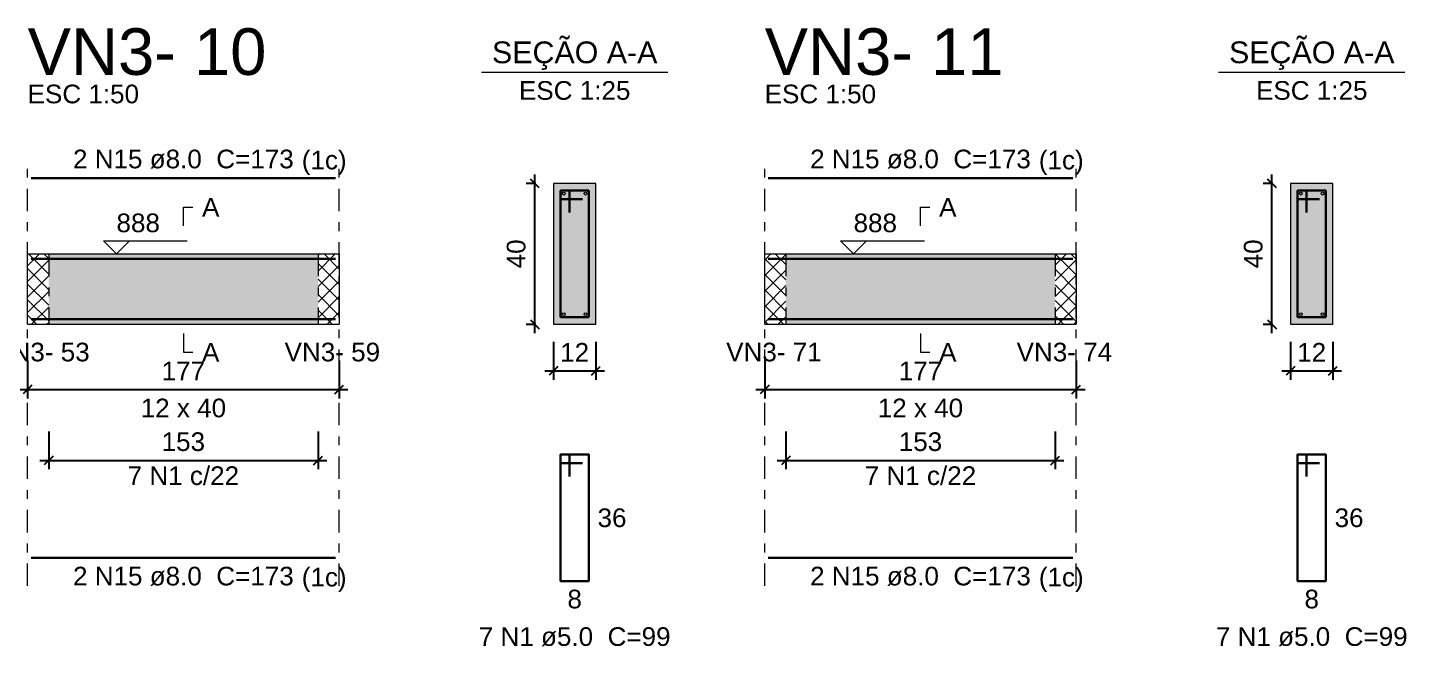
# Model space of a CAD drawing. Header units: millimetres. Extents: x -8 to 605, y -494 to 220.
# Drawn here: x 259.95 to 275.62, y -439.45 to -432.42 of the extents above; entities that cross this region are included whole.
import ezdxf

# ---------------------------------------------------------------- set-up
doc = ezdxf.new("R2010")
doc.units = ezdxf.units.MM
doc.header["$MEASUREMENT"] = 0
doc.linetypes.add('DASHDOT', pattern=[2.54, 1.27, -0.635, 0, -0.635])
doc.linetypes.add('NULL', pattern=[0])
for name, color, linetype, lineweight in [('Descrição da armadura', 7, 'Continuous', 0), ('DT-Barras na forma', 7, 'Continuous', 30), ('DT-Barras no corte', 5, 'Continuous', 5), ('DT-Barras rebatidas', 7, 'Continuous', 30), ('DT-Cotas', 7, 'Continuous', 5), ('DT-Forma', 5, 'Continuous', 5), ('DT-Hachura forma vigas', 252, 'Continuous', 5), ('DT-Hachura intersecção vigas', 9, 'Continuous', 5), ('DT-Hachura seção vigas', 252, 'Continuous', 5), ('DT-Pontilhado', 9, 'DASHDOT', 5), ('DT-Textos', 7, 'Continuous', 5), ('DT-Título', 5, 'Continuous', 20), ('Textos armaduras', 7, 'Continuous', 0)]:
    doc.layers.add(name, color=color, linetype=linetype, lineweight=lineweight)
doc.styles.add('Arial', font='arial.ttf')
doc.dimstyles.new('UM_25.000000', dxfattribs={"dimtxt": 0.18, "dimasz": 0.1, "dimexe": 0.1, "dimexo": 0.2, "dimgap": 0, "dimtad": 1, "dimtih": 1, "dimtoh": 1, "dimdec": 1, "dimlfac": 25, "dimzin": 0, "dimdsep": 46, "dimtxsty": 'Standard', "dimcen": 0.09, "dimdle": 0.1, "dimadec": 1, "dimazin": 2, "dimtfac": 1, "dimtdec": 4, "dimtofl": 0, "dimtmove": 0, "dimatfit": 3, "dimfxl": 1, "dimtolj": 1, "dimarcsym": 0})
doc.dimstyles.new('UM_50.000000', dxfattribs={"dimtxt": 0.18, "dimasz": 0.1, "dimexe": 0.1, "dimexo": 0.2, "dimgap": 0, "dimtad": 1, "dimtih": 1, "dimtoh": 1, "dimdec": 1, "dimlfac": 50, "dimzin": 0, "dimdsep": 46, "dimtxsty": 'Standard', "dimcen": 0.09, "dimdle": 0.1, "dimadec": 1, "dimazin": 2, "dimtfac": 1, "dimtdec": 4, "dimtofl": 0, "dimtmove": 0, "dimatfit": 3, "dimfxl": 1, "dimtolj": 1, "dimarcsym": 0})
pattern_1 = [(45, (210.17421, -485.6166), (-0.08838835, 0.08838835), []), (135, (210.17421, -485.6166), (-0.08838835, -0.08838835), [])]

# ---------------------------------------------------------------- blocks, each defined once
blk = doc.blocks.new('_Oblique')
at = {"color": 0, "linetype": 'ByBlock', "lineweight": -2}
blk.add_line((-0.5, -0.5), (0.5, 0.5), dxfattribs=at)
blk = doc.blocks.new('*D4722')
at = {"layer": 'Defpoints', "color": 0, "transparency": 16777216}
for p in [(259.952, -436.007), (263.492, -436.007), (263.492, -436.536)]:
    blk.add_point(p, dxfattribs=at)
at = {"layer": 'DT-Cotas', "color": 0, "lineweight": -2, "transparency": 16777216}
for p, q in [((259.952, -436.207), (259.952, -436.636)), ((263.492, -436.207), (263.492, -436.636)), ((259.852, -436.536), (263.592, -436.536))]:
    blk.add_line(p, q, dxfattribs=at)
at = {"layer": 'DT-Cotas', "color": 0, "lineweight": -2, "transparency": 16777216, "xscale": 0.1, "yscale": 0.1, "zscale": 0.1, "rotation": 180}
blk.add_blockref('_Oblique', (259.952, -436.536), dxfattribs=at)
at = {"layer": 'DT-Cotas', "color": 0, "lineweight": -2, "transparency": 16777216, "xscale": 0.1, "yscale": 0.1, "zscale": 0.1}
blk.add_blockref('_Oblique', (263.492, -436.536), dxfattribs=at)
at = {"layer": 'DT-Cotas', "color": 7, "transparency": 16777216, "insert": (261.722, -436.324), "char_height": 0.2118, "attachment_point": 5, "rotation": 0.0057, "style": 'Arial'}
blk.add_mtext('\\A1;177', dxfattribs=at)
blk = doc.blocks.new('*D4688')
at = {"layer": 'Defpoints', "color": 0, "transparency": 16777216}
for p in [(265.716, -434.195), (265.928, -434.195), (265.928, -435.795)]:
    blk.add_point(p, dxfattribs=at)
at = {"layer": 'DT-Cotas', "color": 0, "lineweight": -2, "transparency": 16777216}
for p, q in [((265.716, -435.895), (265.716, -434.095)), ((265.728, -434.195), (265.616, -434.195)), ((265.728, -435.795), (265.616, -435.795))]:
    blk.add_line(p, q, dxfattribs=at)
at = {"layer": 'DT-Cotas', "color": 0, "lineweight": -2, "transparency": 16777216, "xscale": 0.1, "yscale": 0.1, "zscale": 0.1}
for p, rotation in [((265.716, -434.195), 90), ((265.716, -435.795), 270)]:
    blk.add_blockref('_Oblique', p, dxfattribs=dict(at, rotation=rotation))
at = {"layer": 'DT-Cotas', "color": 7, "transparency": 16777216, "insert": (265.504, -434.995), "char_height": 0.2118, "attachment_point": 5, "rotation": 90, "style": 'Arial'}
blk.add_mtext('\\A1;40', dxfattribs=at)
blk = doc.blocks.new('*D4689')
at = {"layer": 'Defpoints', "color": 0, "transparency": 16777216}
for p in [(265.928, -435.795), (266.408, -435.795), (266.408, -436.324)]:
    blk.add_point(p, dxfattribs=at)
at = {"layer": 'DT-Cotas', "color": 0, "lineweight": -2, "transparency": 16777216}
for p, q in [((265.928, -435.995), (265.928, -436.424)), ((266.408, -435.995), (266.408, -436.424)), ((265.828, -436.324), (266.508, -436.324))]:
    blk.add_line(p, q, dxfattribs=at)
at = {"layer": 'DT-Cotas', "color": 0, "lineweight": -2, "transparency": 16777216, "xscale": 0.1, "yscale": 0.1, "zscale": 0.1, "rotation": 180}
blk.add_blockref('_Oblique', (265.928, -436.324), dxfattribs=at)
at = {"layer": 'DT-Cotas', "color": 0, "lineweight": -2, "transparency": 16777216, "xscale": 0.1, "yscale": 0.1, "zscale": 0.1}
blk.add_blockref('_Oblique', (266.408, -436.324), dxfattribs=at)
at = {"layer": 'DT-Cotas', "color": 7, "transparency": 16777216, "insert": (266.168, -436.113), "char_height": 0.2118, "attachment_point": 5, "rotation": 0.0057, "style": 'Arial'}
blk.add_mtext('\\A1;12', dxfattribs=at)
blk = doc.blocks.new('*D4690')
at = {"layer": 'Defpoints', "color": 0, "transparency": 16777216}
for p in [(260.192, -436.811), (263.252, -436.811), (263.252, -437.341)]:
    blk.add_point(p, dxfattribs=at)
at = {"layer": 'DT-Cotas', "color": 0, "lineweight": -2, "transparency": 16777216}
for p, q in [((260.192, -437.011), (260.192, -437.441)), ((263.252, -437.011), (263.252, -437.441)), ((260.092, -437.341), (263.352, -437.341))]:
    blk.add_line(p, q, dxfattribs=at)
at = {"layer": 'DT-Cotas', "color": 0, "lineweight": -2, "transparency": 16777216, "xscale": 0.1, "yscale": 0.1, "zscale": 0.1, "rotation": 180}
blk.add_blockref('_Oblique', (260.192, -437.341), dxfattribs=at)
at = {"layer": 'DT-Cotas', "color": 0, "lineweight": -2, "transparency": 16777216, "xscale": 0.1, "yscale": 0.1, "zscale": 0.1}
blk.add_blockref('_Oblique', (263.252, -437.341), dxfattribs=at)
at = {"layer": 'DT-Cotas', "color": 7, "transparency": 16777216, "insert": (261.722, -437.129), "char_height": 0.2118, "attachment_point": 5, "rotation": 0.0057, "style": 'Arial'}
blk.add_mtext('\\A1;153', dxfattribs=at)
blk = doc.blocks.new('*D4691')
at = {"layer": 'Defpoints', "color": 0, "transparency": 16777216}
for p in [(268.327, -436.007), (271.867, -436.007), (271.867, -436.536)]:
    blk.add_point(p, dxfattribs=at)
at = {"layer": 'DT-Cotas', "color": 0, "lineweight": -2, "transparency": 16777216}
for p, q in [((268.327, -436.207), (268.327, -436.636)), ((271.867, -436.207), (271.867, -436.636)), ((268.227, -436.536), (271.967, -436.536))]:
    blk.add_line(p, q, dxfattribs=at)
at = {"layer": 'DT-Cotas', "color": 0, "lineweight": -2, "transparency": 16777216, "xscale": 0.1, "yscale": 0.1, "zscale": 0.1, "rotation": 180}
blk.add_blockref('_Oblique', (268.327, -436.536), dxfattribs=at)
at = {"layer": 'DT-Cotas', "color": 0, "lineweight": -2, "transparency": 16777216, "xscale": 0.1, "yscale": 0.1, "zscale": 0.1}
blk.add_blockref('_Oblique', (271.867, -436.536), dxfattribs=at)
at = {"layer": 'DT-Cotas', "color": 7, "transparency": 16777216, "insert": (270.097, -436.324), "char_height": 0.2118, "attachment_point": 5, "rotation": 0.0057, "style": 'Arial'}
blk.add_mtext('\\A1;177', dxfattribs=at)
blk = doc.blocks.new('*D4692')
at = {"layer": 'Defpoints', "color": 0, "transparency": 16777216}
for p in [(274.091, -434.195), (274.302, -434.195), (274.302, -435.795)]:
    blk.add_point(p, dxfattribs=at)
at = {"layer": 'DT-Cotas', "color": 0, "lineweight": -2, "transparency": 16777216}
for p, q in [((274.091, -435.895), (274.091, -434.095)), ((274.102, -434.195), (273.991, -434.195)), ((274.102, -435.795), (273.991, -435.795))]:
    blk.add_line(p, q, dxfattribs=at)
at = {"layer": 'DT-Cotas', "color": 0, "lineweight": -2, "transparency": 16777216, "xscale": 0.1, "yscale": 0.1, "zscale": 0.1}
for p, rotation in [((274.091, -434.195), 90), ((274.091, -435.795), 270)]:
    blk.add_blockref('_Oblique', p, dxfattribs=dict(at, rotation=rotation))
at = {"layer": 'DT-Cotas', "color": 7, "transparency": 16777216, "insert": (273.879, -434.995), "char_height": 0.2118, "attachment_point": 5, "rotation": 90, "style": 'Arial'}
blk.add_mtext('\\A1;40', dxfattribs=at)
blk = doc.blocks.new('*D4693')
at = {"layer": 'Defpoints', "color": 0, "transparency": 16777216}
for p in [(274.302, -435.795), (274.782, -435.795), (274.782, -436.324)]:
    blk.add_point(p, dxfattribs=at)
at = {"layer": 'DT-Cotas', "color": 0, "lineweight": -2, "transparency": 16777216}
for p, q in [((274.302, -435.995), (274.302, -436.424)), ((274.782, -435.995), (274.782, -436.424)), ((274.202, -436.324), (274.882, -436.324))]:
    blk.add_line(p, q, dxfattribs=at)
at = {"layer": 'DT-Cotas', "color": 0, "lineweight": -2, "transparency": 16777216, "xscale": 0.1, "yscale": 0.1, "zscale": 0.1, "rotation": 180}
blk.add_blockref('_Oblique', (274.302, -436.324), dxfattribs=at)
at = {"layer": 'DT-Cotas', "color": 0, "lineweight": -2, "transparency": 16777216, "xscale": 0.1, "yscale": 0.1, "zscale": 0.1}
blk.add_blockref('_Oblique', (274.782, -436.324), dxfattribs=at)
at = {"layer": 'DT-Cotas', "color": 7, "transparency": 16777216, "insert": (274.542, -436.113), "char_height": 0.2118, "attachment_point": 5, "rotation": 0.0057, "style": 'Arial'}
blk.add_mtext('\\A1;12', dxfattribs=at)
blk = doc.blocks.new('*D4694')
at = {"layer": 'Defpoints', "color": 0, "transparency": 16777216}
for p in [(268.567, -436.811), (271.627, -436.811), (271.627, -437.341)]:
    blk.add_point(p, dxfattribs=at)
at = {"layer": 'DT-Cotas', "color": 0, "lineweight": -2, "transparency": 16777216}
for p, q in [((268.567, -437.011), (268.567, -437.441)), ((271.627, -437.011), (271.627, -437.441)), ((268.467, -437.341), (271.727, -437.341))]:
    blk.add_line(p, q, dxfattribs=at)
at = {"layer": 'DT-Cotas', "color": 0, "lineweight": -2, "transparency": 16777216, "xscale": 0.1, "yscale": 0.1, "zscale": 0.1, "rotation": 180}
blk.add_blockref('_Oblique', (268.567, -437.341), dxfattribs=at)
at = {"layer": 'DT-Cotas', "color": 0, "lineweight": -2, "transparency": 16777216, "xscale": 0.1, "yscale": 0.1, "zscale": 0.1}
blk.add_blockref('_Oblique', (271.627, -437.341), dxfattribs=at)
at = {"layer": 'DT-Cotas', "color": 7, "transparency": 16777216, "insert": (270.097, -437.129), "char_height": 0.2118, "attachment_point": 5, "rotation": 0.0057, "style": 'Arial'}
blk.add_mtext('\\A1;153', dxfattribs=at)

msp = doc.modelspace()

# ---------------------------------------------------------------- hatches: boundary and pattern name
at = {"layer": 'DT-Hachura forma vigas', "linetype": 'Continuous'}
for points in [[(260.1924, -435.7948), (263.2524, -435.7948), (263.2524, -434.9948), (260.1924, -434.9948), (260.1924, -435.7948)], [(268.5669, -435.7948), (271.6269, -435.7948), (271.6269, -434.9948), (268.5669, -434.9948), (268.5669, -435.7948)]]:
    msp.add_hatch(color=252, dxfattribs=at).paths.add_polyline_path(points)
at = {"layer": 'DT-Hachura intersecção vigas', "linetype": 'Continuous'}
h = msp.add_hatch(dxfattribs=at)
h.set_pattern_fill('ANSI37', color=9, style=0)
h.set_pattern_definition(pattern_1)
h.paths.add_polyline_path([(259.9524, -435.7948), (260.1924, -435.7948), (260.1924, -434.9948), (259.9524, -434.9948), (259.9524, -435.7948)])
h = msp.add_hatch(dxfattribs=at)
h.set_pattern_fill('ANSI37', color=9, style=0)
h.set_pattern_definition(pattern_1)
h.paths.add_polyline_path([(263.2524, -435.7948), (263.4924, -435.7948), (263.4924, -434.9948), (263.2524, -434.9948), (263.2524, -435.7948)])
h = msp.add_hatch(dxfattribs=at)
h.set_pattern_fill('ANSI37', color=9, style=0)
h.set_pattern_definition(pattern_1)
h.paths.add_polyline_path([(268.3269, -435.7948), (268.5669, -435.7948), (268.5669, -434.9948), (268.3269, -434.9948), (268.3269, -435.7948)])
h = msp.add_hatch(dxfattribs=at)
h.set_pattern_fill('ANSI37', color=9, style=0)
h.set_pattern_definition(pattern_1)
h.paths.add_polyline_path([(271.6269, -435.7948), (271.8669, -435.7948), (271.8669, -434.9948), (271.6269, -434.9948), (271.6269, -435.7948)])
at = {"layer": 'DT-Hachura seção vigas', "linetype": 'Continuous'}
for points in [[(265.9279, -435.7948), (265.9279, -435.7948), (266.4079, -435.7948), (266.4079, -434.1948), (265.9279, -434.1948), (265.9279, -435.7948)], [(274.3024, -435.7948), (274.3024, -435.7948), (274.7824, -435.7948), (274.7824, -434.1948), (274.3024, -434.1948), (274.3024, -435.7948)]]:
    msp.add_hatch(color=252, dxfattribs=at).paths.add_polyline_path(points)

# ---------------------------------------------------------------- linework, layer by layer
at = {"layer": 'DT-Barras na forma'}
for p, q in [((266.1079, -434.2748), (266.0079, -434.2748)), ((266.0079, -434.2748), (266.0079, -435.7148)), ((266.3279, -434.2748), (266.0079, -434.2748)), ((266.0079, -434.2748), (266.0079, -434.3748)), ((266.0079, -434.3748), (266.2579, -434.3748)), ((266.1079, -434.5248), (266.1079, -434.2748)), ((266.3279, -435.7148), (266.3279, -434.2748)), ((274.4824, -434.2748), (274.3824, -434.2748)), ((274.3824, -434.2748), (274.3824, -435.7148)), ((274.7024, -434.2748), (274.3824, -434.2748)), ((274.3824, -434.2748), (274.3824, -434.3748)), ((274.3824, -434.3748), (274.6324, -434.3748)), ((274.4824, -434.5248), (274.4824, -434.2748)), ((274.7024, -435.7148), (274.7024, -434.2748)), ((266.0079, -435.7148), (266.3279, -435.7148)), ((274.3824, -435.7148), (274.7024, -435.7148))]:
    msp.add_line(p, q, dxfattribs=at)
for points in [[(259.9924, -435.0528), (263.4524, -435.0528)], [(268.3669, -435.0528), (271.8269, -435.0528)], [(259.9924, -435.7368), (263.4524, -435.7368)], [(268.3669, -435.7368), (271.8269, -435.7368)]]:
    msp.add_lwpolyline(points, dxfattribs=at)
at = {"layer": 'DT-Barras no corte'}
for centre in [(266.0439, -434.3108), (266.2919, -434.3108), (274.4184, -434.3108), (274.6664, -434.3108), (266.0439, -435.6788), (266.2919, -435.6788), (274.4184, -435.6788), (274.6664, -435.6788)]:
    msp.add_circle(centre, 0.016, dxfattribs=at)
at = {"layer": 'DT-Barras rebatidas'}
for points in [[(259.9924, -434.135), (263.4524, -434.135)], [(268.3669, -434.135), (271.8269, -434.135)], [(266.1079, -437.5215), (266.1079, -437.2715), (266.0079, -437.2715), (266.0079, -438.7115), (266.3279, -438.7115), (266.3279, -437.2715), (266.0079, -437.2715), (266.0079, -437.3715), (266.2579, -437.3715)], [(274.4824, -437.5215), (274.4824, -437.2715), (274.3824, -437.2715), (274.3824, -438.7115), (274.7024, -438.7115), (274.7024, -437.2715), (274.3824, -437.2715), (274.3824, -437.3715), (274.6324, -437.3715)], [(259.9924, -438.4478), (263.4524, -438.4478)], [(268.3669, -438.4478), (271.8269, -438.4478)]]:
    msp.add_lwpolyline(points, dxfattribs=at)
at = {"layer": 'DT-Forma'}
for p, q in [((266.4079, -434.1948), (265.9279, -434.1948)), ((265.9279, -434.1948), (265.9279, -435.7948)), ((266.4079, -435.7948), (266.4079, -434.1948)), ((274.7824, -434.1948), (274.3024, -434.1948)), ((274.3024, -434.1948), (274.3024, -435.7948)), ((274.7824, -435.7948), (274.7824, -434.1948)), ((259.9524, -434.9948), (260.1924, -434.9948)), ((260.1924, -434.9948), (263.2524, -434.9948)), ((263.2524, -434.9948), (263.4924, -434.9948)), ((268.3269, -434.9948), (268.5669, -434.9948)), ((268.5669, -434.9948), (271.6269, -434.9948)), ((271.6269, -434.9948), (271.8669, -434.9948)), ((259.9524, -435.7948), (260.1924, -435.7948)), ((260.1924, -435.7948), (263.2524, -435.7948)), ((263.2524, -435.7948), (263.4924, -435.7948)), ((265.9279, -435.7948), (266.4079, -435.7948)), ((268.3269, -435.7948), (268.5669, -435.7948)), ((268.5669, -435.7948), (271.6269, -435.7948)), ((271.6269, -435.7948), (271.8669, -435.7948)), ((274.3024, -435.7948), (274.7824, -435.7948))]:
    msp.add_line(p, q, dxfattribs=at)
at = {"layer": 'DT-Forma', "linetype": 'Continuous'}
for p, q in [((259.9524, -435.7948), (259.9524, -434.9948)), ((263.4924, -434.9948), (263.4924, -435.7948)), ((268.3269, -435.7948), (268.3269, -434.9948)), ((271.8669, -434.9948), (271.8669, -435.7948))]:
    msp.add_line(p, q, dxfattribs=at)
at = {"layer": 'DT-Pontilhado', "ltscale": 0.2}
for p, q in [((259.9524, -438.7655), (259.9524, -433.9232)), ((263.4924, -438.7655), (263.4924, -433.9232)), ((268.3269, -438.7655), (268.3269, -433.9232)), ((271.8669, -438.7655), (271.8669, -433.9232)), ((260.1924, -434.9948), (260.1924, -435.7948)), ((263.2524, -434.9948), (263.2524, -435.7948)), ((268.5669, -434.9948), (268.5669, -435.7948)), ((271.6269, -434.9948), (271.6269, -435.7948))]:
    msp.add_line(p, q, dxfattribs=at)
at = {"layer": 'DT-Textos'}
for p, q in [((265.1089, -432.9299), (267.2269, -432.9299)), ((273.4834, -432.9299), (275.6014, -432.9299))]:
    msp.add_line(p, q, dxfattribs=at)
for points in [[(261.7224, -434.6771), (261.7224, -434.4653), (261.8283, -434.4653)], [(270.0969, -434.6771), (270.0969, -434.4653), (270.2028, -434.4653)], [(261.1104, -434.8465), (260.9621, -434.9948), (260.8139, -434.8465), (261.767, -434.8465)], [(269.4849, -434.8465), (269.3366, -434.9948), (269.1884, -434.8465), (270.1415, -434.8465)], [(261.7224, -435.9007), (261.7224, -436.1125), (261.8283, -436.1125)], [(270.0969, -435.9007), (270.0969, -436.1125), (270.2028, -436.1125)]]:
    msp.add_lwpolyline(points, dxfattribs=at)

# ---------------------------------------------------------------- texts
at = {"layer": 'Descrição da armadura', "linetype": 'NULL', "char_height": 0.2118, "attachment_point": 8, "line_spacing_factor": 0.9, "style": 'Arial'}
for s, insert, width in [('2 N15 ø8.0  C=173', (261.7224, -434.0287), 5.015721), ('2 N15 ø8.0  C=173', (270.0969, -434.0287), 5.015721), ('7 N1 c/22', (261.7224, -437.6226), 2.53256), ('7 N1 c/22', (270.0969, -437.6226), 2.53256), ('2 N15 ø8.0  C=173', (261.7224, -438.7657), 5.015721), ('2 N15 ø8.0  C=173', (270.0969, -438.7657), 5.015721), ('7 N1 ø5.0  C=99', (266.1684, -439.4527), 4.35772), ('7 N1 ø5.0  C=99', (274.5429, -439.4527), 4.35772)]:
    msp.add_mtext(s, dxfattribs=dict(at, insert=insert, width=width))
at = {"layer": 'DT-Textos', "linetype": 'NULL', "line_spacing_factor": 0.798, "style": 'Arial'}
for s, insert, char_height, width, attachment_point in [('SEÇÃO A-A', (266.1684, -432.9056), 0.2471, 3.760741, 8), ('SEÇÃO A-A', (274.5429, -432.9056), 0.2471, 3.760741, 8), ('ESC 1:50', (259.9524, -433.2877), 0.2118, 2.532883, 7), ('ESC 1:25', (266.1684, -433.2477), 0.2118, 2.532883, 8), ('ESC 1:50', (268.3269, -433.2877), 0.2118, 2.532883, 7), ('ESC 1:25', (274.5429, -433.2477), 0.2118, 2.532883, 8), ('(1c)', (263.0674, -434.0986), 0.2118, 1.018965, 7), ('(1c)', (271.4419, -434.0986), 0.2118, 1.018965, 7), ('A', (261.9344, -434.5707), 0.2118, 0.394865, 7), ('A', (270.3089, -434.5707), 0.2118, 0.394865, 7), ('888', (260.9624, -434.7517), 0.2118, 0.987001, 7), ('888', (269.3369, -434.7517), 0.2118, 0.987001, 7), ('VN3- 53', (259.5725, -436.2187), 0.2118, 2.170627, 7), ('A', (261.9344, -436.2187), 0.2118, 0.394865, 7), ('VN3- 59', (262.8725, -436.2187), 0.2118, 2.170627, 7), ('VN3- 71', (267.8895, -436.2187), 0.2118, 2.170627, 7), ('A', (270.3089, -436.2187), 0.2118, 0.394865, 7), ('VN3- 74', (271.1895, -436.2187), 0.2118, 2.170627, 7), ('12 x 40', (261.7224, -436.8537), 0.2118, 1.940747, 8), ('12 x 40', (270.0969, -436.8537), 0.2118, 1.940747, 8), ('(1c)', (263.0674, -438.8356), 0.2118, 1.018965, 7), ('(1c)', (271.4419, -438.8356), 0.2118, 1.018965, 7)]:
    msp.add_mtext(s, dxfattribs=dict(at, insert=insert, char_height=char_height, width=width, attachment_point=attachment_point))
at = {"layer": 'DT-Título', "linetype": 'NULL', "char_height": 0.5295, "width": 5.426568, "attachment_point": 7, "line_spacing_factor": 0.798, "style": 'Arial'}
for s, insert in [('VN3- 10', (259.9524, -432.9699)), ('VN3- 11', (268.3269, -432.9699))]:
    msp.add_mtext(s, dxfattribs=dict(at, insert=insert))
at = {"layer": 'Textos armaduras', "linetype": 'NULL', "char_height": 0.2118, "line_spacing_factor": 0.9, "style": 'Arial'}
for s, insert, width, attachment_point in [('36', (266.4279, -437.8856), 1.058001, 1), ('36', (274.8024, -437.8856), 1.058001, 1), ('8', (266.1679, -438.8088), 0.729, 2), ('8', (274.5424, -438.8088), 0.729, 2)]:
    msp.add_mtext(s, dxfattribs=dict(at, insert=insert, width=width, attachment_point=attachment_point))

# ---------------------------------------------------------------- dimensions: what is measured, and where the dimension line sits
at = {"layer": 'DT-Cotas'}
for base, p1, p2, picture, middle in [((265.7161, -434.1948), (265.9279, -435.7948), (265.9279, -434.1948), '*D4688', (265.5043, -434.9948)), ((274.0906, -434.1948), (274.3024, -435.7948), (274.3024, -434.1948), '*D4692', (273.8788, -434.9948))]:
    dim = msp.add_linear_dim(base=base, p1=p1, p2=p2, angle=90, dimstyle='UM_25.000000', override={"dimtxt": 0.2118, "dimasz": 0.1, "dimexe": 0.1, "dimexo": 0.2, "dimtad": 1, "dimtih": 0, "dimtoh": 0, "dimdec": 1, "dimlfac": 25, "dimzin": 8, "dimtxsty": 'Arial', "dimblk": 'Oblique', "dimblk1": 'Oblique', "dimblk2": 'Oblique', "dimsah": 1, "dimdle": 0.1, "dimse1": 0, "dimse2": 0, "dimclrt": 7, "dimadec": 1, "dimazin": 3, "dimtmove": 2, "dimldrblk": 'Oblique'}, dxfattribs=at)
    dim.commit()
    dim.dimension.update_dxf_attribs({"geometry": picture, "text_midpoint": middle, "dimtype": 160, "text_rotation": 90})
for base, p1, p2, dimstyle, override, picture, middle in [((266.4079, -436.3243), (265.9279, -435.7948), (266.4079, -435.7948), 'UM_25.000000', {"dimtxt": 0.2118, "dimasz": 0.1, "dimexe": 0.1, "dimexo": 0.2, "dimtad": 1, "dimtih": 0, "dimtoh": 0, "dimdec": 1, "dimlfac": 25, "dimzin": 8, "dimtxsty": 'Arial', "dimblk": 'Oblique', "dimblk1": 'Oblique', "dimblk2": 'Oblique', "dimsah": 1, "dimdle": 0.1, "dimse1": 0, "dimse2": 0, "dimclrt": 7, "dimadec": 1, "dimazin": 3, "dimtmove": 2, "dimldrblk": 'Oblique'}, '*D4689', (266.1679, -436.1125)), ((274.7824, -436.3243), (274.3024, -435.7948), (274.7824, -435.7948), 'UM_25.000000', {"dimtxt": 0.2118, "dimasz": 0.1, "dimexe": 0.1, "dimexo": 0.2, "dimtad": 1, "dimtih": 0, "dimtoh": 0, "dimdec": 1, "dimlfac": 25, "dimzin": 8, "dimtxsty": 'Arial', "dimblk": 'Oblique', "dimblk1": 'Oblique', "dimblk2": 'Oblique', "dimsah": 1, "dimdle": 0.1, "dimse1": 0, "dimse2": 0, "dimclrt": 7, "dimadec": 1, "dimazin": 3, "dimtmove": 2, "dimldrblk": 'Oblique'}, '*D4693', (274.5424, -436.1125)), ((263.4924, -436.5361), (259.9524, -436.0066), (263.4924, -436.0066), 'UM_50.000000', {"dimtxt": 0.2118, "dimasz": 0.1, "dimexe": 0.1, "dimexo": 0.2, "dimtad": 1, "dimtih": 0, "dimtoh": 0, "dimdec": 1, "dimlfac": 50, "dimzin": 8, "dimtxsty": 'Arial', "dimblk": 'Oblique', "dimblk1": 'Oblique', "dimblk2": 'Oblique', "dimsah": 1, "dimdle": 0.1, "dimse1": 0, "dimse2": 0, "dimclrt": 7, "dimadec": 1, "dimazin": 3, "dimtmove": 2, "dimldrblk": 'Oblique'}, '*D4722', (261.7224, -436.3243)), ((271.8669, -436.5361), (268.3269, -436.0066), (271.8669, -436.0066), 'UM_50.000000', {"dimtxt": 0.2118, "dimasz": 0.1, "dimexe": 0.1, "dimexo": 0.2, "dimtad": 1, "dimtih": 0, "dimtoh": 0, "dimdec": 1, "dimlfac": 50, "dimzin": 8, "dimtxsty": 'Arial', "dimblk": 'Oblique', "dimblk1": 'Oblique', "dimblk2": 'Oblique', "dimsah": 1, "dimdle": 0.1, "dimse1": 0, "dimse2": 0, "dimclrt": 7, "dimadec": 1, "dimazin": 3, "dimtmove": 2, "dimldrblk": 'Oblique'}, '*D4691', (270.0969, -436.3243)), ((263.2524, -437.3409), (260.1924, -436.8114), (263.2524, -436.8114), 'UM_50.000000', {"dimtxt": 0.2118, "dimasz": 0.1, "dimexe": 0.1, "dimexo": 0.2, "dimtad": 1, "dimtih": 0, "dimtoh": 0, "dimdec": 1, "dimlfac": 50, "dimzin": 8, "dimtxsty": 'Arial', "dimblk": 'Oblique', "dimblk1": 'Oblique', "dimblk2": 'Oblique', "dimsah": 1, "dimdle": 0.1, "dimse1": 0, "dimse2": 0, "dimclrt": 7, "dimadec": 1, "dimazin": 3, "dimtmove": 2, "dimldrblk": 'Oblique'}, '*D4690', (261.7224, -437.1291)), ((271.6269, -437.3409), (268.5669, -436.8114), (271.6269, -436.8114), 'UM_50.000000', {"dimtxt": 0.2118, "dimasz": 0.1, "dimexe": 0.1, "dimexo": 0.2, "dimtad": 1, "dimtih": 0, "dimtoh": 0, "dimdec": 1, "dimlfac": 50, "dimzin": 8, "dimtxsty": 'Arial', "dimblk": 'Oblique', "dimblk1": 'Oblique', "dimblk2": 'Oblique', "dimsah": 1, "dimdle": 0.1, "dimse1": 0, "dimse2": 0, "dimclrt": 7, "dimadec": 1, "dimazin": 3, "dimtmove": 2, "dimldrblk": 'Oblique'}, '*D4694', (270.0969, -437.1291))]:
    dim = msp.add_linear_dim(base=base, p1=p1, p2=p2, dimstyle=dimstyle, override=override, dxfattribs=at)
    dim.commit()
    dim.dimension.update_dxf_attribs({"geometry": picture, "text_midpoint": middle, "dimtype": 160, "text_rotation": 0.00573})

doc.saveas('drawing.dxf')
